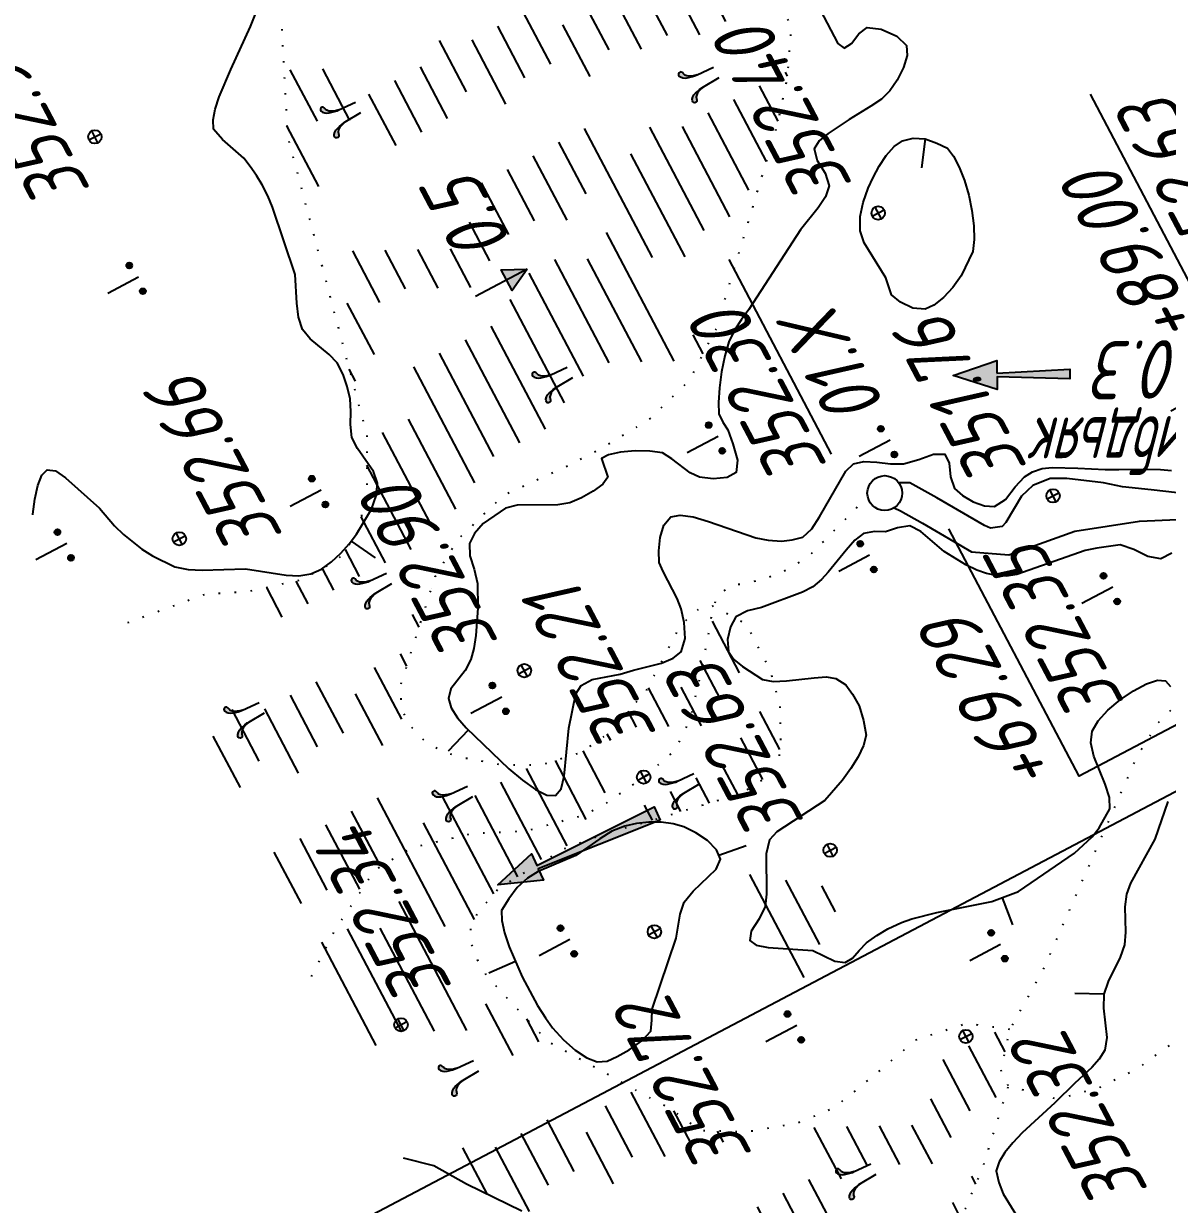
# Model space of a CAD drawing. Extents: x 1519150 to 1520806, y 2185741 to 2187019.
# Drawn here: x 1519217.6 to 1519296.1, y 2186746.4 to 2186827.5 of the extents above; entities that cross this region are included whole.
import ezdxf
from ezdxf.enums import TextEntityAlignment as Align

# ---------------------------------------------------------------- set-up
doc = ezdxf.new("R2010")
doc.units = 0
doc.linetypes.add('ИИDot', pattern=[1, 0, -1])
for name, color, linetype, lineweight in [('ИИ_БОЛОТО_025', 3, 'Continuous', 25), ('ИИ_ГЕОПУНКТ_025', 7, 'Continuous', 25), ('ИИ_ГИДРОГРАФИЯ_025', 3, 'Continuous', 25), ('ИИ_КОНТУР_025', 7, 'ИИDot', 25), ('ИИ_ОТМЕТКА_025', 7, 'Continuous', 25), ('ИИ_ПИКЕТАЖ_025', 7, 'Continuous', 25), ('ИИ_РАЗМЕР_025', 7, 'Continuous', 25), ('ИИ_РЕЛЬЕФ_025', 34, 'Continuous', 25), ('ИИ_ТЕКСТ_025', 7, 'Continuous', 25), ('ИИ_УГОДЬЯ_025', 7, 'Continuous', 25)]:
    doc.layers.add(name, color=color, linetype=linetype, lineweight=lineweight)
doc.styles.add('VNIPISIMPLEXCUR', font='simplex.shx', dxfattribs={"width": 0.8, "oblique": 15})
doc.dimstyles.new('ИИ-2000-м-dm$2', dxfattribs={"dimscale": 2, "dimtxt": 2.5, "dimasz": 2.5, "dimexe": 1.25, "dimexo": 0, "dimgap": 1, "dimtad": 2, "dimtoh": 1, "dimzin": 1, "dimdsep": 46, "dimtxsty": 'VNIPISIMPLEXCUR', "dimcen": 2.5, "dimaunit": 1, "dimazin": 0, "dimtfac": 1, "dimtmove": 1, "dimatfit": 2, "dimfxl": 1, "dimarcsym": 0})

# ---------------------------------------------------------------- blocks, each defined once
blk = doc.blocks.new('ИИ0523811')
at = {"linetype": 'Continuous', "lineweight": 25}
blk.add_hatch(color=0, dxfattribs=at).paths.add_polyline_path([(6, -0.2500000000000007), (1.5, -0.06250000000000017), (1.5, -0.5000000000000002), (0, 0), (1.5, 0.4999999999999998), (1.5, 0.06249999999999978), (6, 0.2499999999999993)])
at = {"color": 0, "linetype": 'Continuous', "lineweight": 25}
blk.add_lwpolyline([(6, -0.2500000000000007), (1.5, -0.06250000000000017), (1.5, -0.5000000000000002), (0, 0), (1.5, 0.4999999999999998), (1.5, 0.06249999999999978), (6, 0.2499999999999993)], close=True, dxfattribs=at)
blk = doc.blocks.new('ИИ05403')
at = {"linetype": 'Continuous', "lineweight": 25}
for points in [[(-0.3719088392116541, 1.104243413491141), (-0.4306105260804169, 1.161016916086846), (-0.4798441994880011, 1.183726317125126), (-0.5215034655360838, 1.187511217298173), (-0.5574819132791243, 1.17426406136525), (-0.5839923646082087, 1.138307515048564), (-0.5858859707098906, 1.08721135738517), (-0.5707371389436682, 1.060717056173841), (-0.5328650850989455, 1.036115210376295), (-0.476057004331866, 1.020975609684107), (-0.4211425126192358, 1.002051108818872), (-0.3643344318521553, 0.954739851328526), (-0.322675165804073, 0.896073893319038), (-0.2829095058576687, 0.8090211893389565), (-0.2507182532707636, 0.7087213400804719), (-0.2324430663398145, 0.6261047306790769), (-0.2355694385517691, 0.6879043838014546), (-0.2545054654741268, 0.7863117883006762), (-0.2772286875526238, 0.8790418478675857), (-0.3018455327800301, 0.9698794520207132), (-0.3283559670618868, 1.041792555308606)], [(0.4211425126192356, 1.002051108818872), (0.4760570043318644, 1.020975609684106), (0.5328650850989461, 1.036115210376295), (0.5707371389436685, 1.060717056173841), (0.5858859707098905, 1.08721135738517), (0.5839923646082088, 1.138307515048563), (0.5574819132791244, 1.17426406136525), (0.5215034655360838, 1.187511217298173), (0.4798441994880007, 1.183726317125126), (0.4306105260804167, 1.161016916086846), (0.3719088392116541, 1.10424341349114), (0.3283559670618868, 1.041792555308606), (0.3018455327800298, 0.9698794520207127), (0.2772286875526236, 0.8790418478675848), (0.2545054654741267, 0.7863117883006753), (0.235569438551769, 0.6879043838014544), (0.2324430663398145, 0.6261047306790771), (0.2507182532707635, 0.7087213400804713), (0.2829095058576688, 0.809021189338957), (0.322675165804073, 0.8960738933190379), (0.3643344318521551, 0.9547398513285258)]]:
    blk.add_hatch(color=0, dxfattribs=at).paths.add_polyline_path(points)
at = {"color": 0, "linetype": 'Continuous', "lineweight": 25}
for points in [[(-0.2324430663398145, 0.6261047306790772), (-0.2507182532707635, 0.7087213400804713), (-0.2829095058576687, 0.8090211893389567), (-0.322675165804073, 0.896073893319038), (-0.3643344318521553, 0.9547398513285261), (-0.4211425126192356, 1.002051108818872), (-0.4760570043318655, 1.020975609684106), (-0.5328650850989458, 1.036115210376295), (-0.5707371389436684, 1.060717056173841), (-0.5858859707098905, 1.08721135738517), (-0.5839923646082088, 1.138307515048563), (-0.5574819132791244, 1.17426406136525), (-0.5215034655360835, 1.187511217298173), (-0.4798441994880012, 1.183726317125126), (-0.4306105260804163, 1.161016916086846), (-0.3719088392116543, 1.104243413491141), (-0.3283559670618867, 1.041792555308606), (-0.30184553278003, 0.9698794520207132), (-0.2772286875526238, 0.8790418478675852), (-0.2545054654741268, 0.786311788300676), (-0.235569438551769, 0.6879043838014545), (-0.2324430663398145, 0.6261047306790772), (-0.2000000000000002, 0)], [(0.2324430663398145, 0.6261047306790772), (0.2507182532707635, 0.7087213400804713), (0.2829095058576687, 0.8090211893389567), (0.322675165804073, 0.896073893319038), (0.3643344318521553, 0.9547398513285261), (0.4211425126192356, 1.002051108818872), (0.4760570043318655, 1.020975609684106), (0.5328650850989458, 1.036115210376295), (0.5707371389436684, 1.060717056173841), (0.5858859707098905, 1.08721135738517), (0.5839923646082088, 1.138307515048563), (0.5574819132791244, 1.17426406136525), (0.5215034655360835, 1.187511217298173), (0.4798441994880012, 1.183726317125126), (0.4306105260804163, 1.161016916086846), (0.3719088392116543, 1.104243413491141), (0.3283559670618867, 1.041792555308606), (0.30184553278003, 0.9698794520207132), (0.2772286875526238, 0.8790418478675852), (0.2545054654741268, 0.786311788300676), (0.235569438551769, 0.6879043838014545), (0.2324430663398145, 0.6261047306790772), (0.2000000000000002, 0)]]:
    blk.add_lwpolyline(points, dxfattribs=at)
blk = doc.blocks.new('ИИ05407')
at = {"linetype": 'Continuous', "lineweight": 25}
h = blk.add_hatch(color=0, dxfattribs=at)
edge = h.paths.add_edge_path()
edge.add_arc((-0.4999999999999995, 0.1), 0.1, 0, 360)
h = blk.add_hatch(color=0, dxfattribs=at)
edge = h.paths.add_edge_path()
edge.add_arc((0.5000000000000007, 0.1), 0.1, 0, 360)
at = {"color": 0, "linetype": 'Continuous', "lineweight": 25}
blk.add_lwpolyline([(0, 0), (0, 1.2)], dxfattribs=at)
for centre in [(-0.4999999999999995, 0.1), (0.5000000000000007, 0.1)]:
    blk.add_circle(centre, 0.1, dxfattribs=at)
blk = doc.blocks.new('ИИ05468')
at = {"color": 0, "linetype": 'Continuous', "lineweight": 25, "flags": 128}
for points in [[(-2, 1), (2, 1)], [(-1.25, 0), (1.25, 0)], [(-0.5, -1), (0.5, -1)]]:
    blk.add_lwpolyline(points, dxfattribs=at)
blk = doc.blocks.new('ИИ053296')
at = {"color": 0, "linetype": 'Continuous', "lineweight": 25}
blk.add_lwpolyline([(0, 0), (1, 0)], dxfattribs=at)
blk = doc.blocks.new('PICKET')
at = {"color": 0, "linetype": 'Continuous', "lineweight": 25}
for p, q in [((-0.2299999999999898, 0), (0.2299999999999898, 0)), ((0, 0.2299999999999898), (0, -0.2299999999999898))]:
    blk.add_line(p, q, dxfattribs=at)
blk.add_circle((0, 0), 0.23, dxfattribs=at)
at = {"color": 0, "linetype": 'Continuous', "style": 'VNIPISIMPLEXCUR', "oblique": 15, "width": 0.8}
blk.add_attdef('OTMETKA', (1.25, 0.3000000000000114), '', height=2, dxfattribs=at)
at = {"color": 8, "linetype": 'Continuous', "style": 'VNIPISIMPLEXCUR', "oblique": 15, "width": 0.8, "flags": 1}
blk.add_attdef('NOMER', (1.25, -2.699999999999989), '', height=2, dxfattribs=at)
blk = doc.blocks.new('ИИ05466')
at = {"linetype": 'Continuous', "lineweight": 25}
blk.add_hatch(color=0, dxfattribs=at).paths.add_polyline_path([(0, 0), (-0.4000000000000057, 0.8000000000000114), (0.4000000000000057, 0.8000000000000114)])
at = {"color": 0, "linetype": 'Continuous', "lineweight": 25}
for points in [[(0, 0), (0, 2)], [(0, 0), (-0.4000000000000057, 0.8000000000000114), (0.4000000000000057, 0.8000000000000114), (0, 0)]]:
    blk.add_lwpolyline(points, dxfattribs=at)
at = {"color": 0, "linetype": 'Continuous', "style": 'VNIPISIMPLEXCUR', "oblique": 15, "width": 0.8}
blk.add_attdef('DEPTH', (1, 0), '', height=2, dxfattribs=at)
blk = doc.blocks.new('ИИ15002')
at = {"linetype": 'Continuous', "lineweight": 25}
h = blk.add_hatch(color=0, dxfattribs=at)
edge = h.paths.add_edge_path()
edge.add_arc((0, 0), 0.3, 0, 360)
at = {"color": 0, "linetype": 'Continuous', "lineweight": 25}
blk.add_circle((0, 0), 0.3, dxfattribs=at)
at = {"color": 0, "linetype": 'Continuous', "style": 'VNIPISIMPLEXCUR', "oblique": 15, "width": 0.8}
blk.add_attdef('STATIONING', (1, 1.3), '', height=2, rotation=90, dxfattribs=at)
at = {"color": 7, "linetype": 'Continuous', "style": 'VNIPISIMPLEXCUR', "oblique": 15, "width": 0.8}
blk.add_attdef('HEIGHT', text='', height=2, dxfattribs=at).set_placement((0, -1.3), align=Align.TOP_CENTER)
blk = doc.blocks.new('*D65')
at = {"layer": 'Defpoints', "color": 0, "transparency": 16777216}
for p in [(1519482.409112328, 2186840.189303848), (1519365.936511246, 2186752.536334131), (1519273.871336892, 2186671.02097655), (1519643.409471553, 2186205.467546553), (1519806.552888464, 2185895.815766321)]:
    blk.add_point(p, dxfattribs=at)
at = {"layer": 'ИИ_РАЗМЕР_025', "color": 0, "lineweight": -2, "transparency": 16777216}
for p, q in [((1519364.262754892, 2186762.998756795), (1519357.117982569, 2186776.561613698)), ((1519363.331283786, 2186753.390116534), (1519364.262754892, 2186762.998756795)), ((1519360.922335668, 2186741.637783609), (1519354.165083917, 2186754.46327834))]:
    blk.add_line(p, q, dxfattribs=at)
blk.add_arc((1519360.922335668, 2186741.637783609), 11.99668121645967, 58.24287084898428, 98.58949798204614, dxfattribs=at)
at = {"layer": 'ИИ_РАЗМЕР_025', "color": 0, "transparency": 16777216}
for points in [[(1519359.338653295, 2186752.866542662), (1519358.922510819, 2186754.133272001), (1519355.330394041, 2186752.251479905)], [(1519367.676897516, 2186752.3388314), (1519366.795953772, 2186751.337973819), (1519370.238998388, 2186749.195571378)]]:
    blk.add_solid(points, dxfattribs=at)
at = {"layer": 'ИИ_РАЗМЕР_025', "color": 0, "transparency": 16777216, "insert": (1519357.466049391, 2186768.646781611), "char_height": 4, "attachment_point": 5, "rotation": 117.77979618591188, "style": 'VNIPISIMPLEXCUR'}
blk.add_mtext("78°44'", dxfattribs=at)
blk = doc.blocks.new('*D66')
at = {"layer": 'Defpoints', "color": 0, "transparency": 16777216}
for p in [(1519297.9202522, 2186946.833631685), (1519482.409112327, 2186840.189303847), (1519385.294992009, 2186766.597031469), (1519273.871336892, 2186671.020976549), (1519823.889999998, 2185948.39)]:
    blk.add_point(p, dxfattribs=at)
at = {"layer": 'ИИ_РАЗМЕР_025', "color": 0, "lineweight": -2, "transparency": 16777216}
blk.add_arc((1519392.514684557, 2186767.265873321), 7.250607554596517, 149.8038292730427, 187.0253428711166, dxfattribs=at)
at = {"layer": 'ИИ_РАЗМЕР_025', "color": 0, "transparency": 16777216}
for points in [[(1519385.786563388, 2186771.393894142), (1519386.709283429, 2186770.431415309), (1519389.135359906, 2186773.680814849)], [(1519385.932013401, 2186766.639950971), (1519384.705013556, 2186766.118175963), (1519386.883838502, 2186762.698063932)]]:
    blk.add_solid(points, dxfattribs=at)
at = {"layer": 'ИИ_РАЗМЕР_025', "color": 0, "transparency": 16777216, "insert": (1519377.317446683, 2186774.536060864), "char_height": 4, "attachment_point": 5, "rotation": 117.77979618591188, "style": 'VNIPISIMPLEXCUR'}
blk.add_mtext("101°16'", dxfattribs=at)
blk = doc.blocks.new('ИИ052131')
at = {"color": 7, "linetype": 'Continuous', "style": 'VNIPISIMPLEXCUR', "oblique": 15, "width": 0.8}
for tag, p in [('HEIGHT', (1.299999999999954, 0.6999999999999887)), ('DATE', (1.299999999999954, -2.699999999999988))]:
    blk.add_attdef(tag, p, '', height=2, dxfattribs=at)
at = {"color": 0, "linetype": 'Continuous', "lineweight": 25}
blk.add_wipeout([(-0.5317131025297004, -0.28420657443316155), (-0.4660504322333888, -0.38247770519054325), (-0.3824777051904638, -0.46605043223343423), (-0.28420657443318437, -0.5317131025297117), (-0.17501354440514139, -0.5769423364839275), (-0.05909484201428343, -0.6000000000000455), (0.05909484201421416, -0.6000000000000796), (0.1750135444050038, -0.5769423364839275), (0.2842065744329787, -0.5317131025297117), (0.3824777051903263, -0.46605043223343423), (0.46605043223331954, -0.3824777051904751), (0.5317131025296993, -0.2842065744330251), (0.5769423364838469, -0.17501354440505024), (0.5999999999999991, -0.05909484201426052), (0.6000000000001354, 0.059094842014339344), (0.5769423364839151, 0.17501354440509487), (0.5317131025296993, 0.28420657443306974), (0.46605043223331954, 0.3824777051905197), (0.3824777051904627, 0.46605043223341047), (0.2842065744329787, 0.5317131025296882), (0.1750135444050038, 0.5769423364838355), (0.05909484201421416, 0.600000000000056), (-0.05909484201441987, 0.6000000000000218), (-0.1750135444050731, 0.5769423364839037), (-0.28420657443318437, 0.5317131025296882), (-0.3824777051906003, 0.46605043223341047), (-0.4660504322333888, 0.38247770519045154), (-0.5317131025298368, 0.28420657443303554), (-0.576942336483848, 0.1750135444050267), (-0.6000000000000684, 0.05909484201423698), (-0.6000000000001365, -0.05909484201432891), (-0.5769423364839844, -0.17501354440508443)], dxfattribs=at)
blk.add_circle((0, 0), 0.6, dxfattribs=at)
blk = doc.blocks.new('ИИ0523812')
at = {"linetype": 'Continuous', "lineweight": 25}
for points in [[(1.5, 0.0625), (4, 0.1666666666666572), (4, -0.1666666666666572), (1.5, -0.0625), (1.5, -0.5), (0, 0), (1.5, 0.5)], [(12.27440358218496, -0.25), (12.27440358218496, 0.25), (8.27440358218496, 0.1720476360492853), (8.27440358218496, -0.1720476360492853)]]:
    blk.add_hatch(color=0, dxfattribs=at).paths.add_polyline_path(points)
at = {"color": 0, "linetype": 'Continuous', "lineweight": 25}
for points in [[(1.5, 0.0625), (4, 0.1666666666666572), (4, -0.1666666666666572), (1.5, -0.0625), (1.5, -0.5), (0, 0), (1.5, 0.5)], [(12.27440358218496, -0.25), (12.27440358218496, 0.25), (8.27440358218496, 0.1720476360492853), (8.27440358218496, -0.1720476360492853)]]:
    blk.add_lwpolyline(points, close=True, dxfattribs=at)
at = {"color": 0, "linetype": 'Continuous', "style": 'VNIPISIMPLEXCUR', "oblique": 15, "width": 0.8}
blk.add_attdef('SPEED', text='', height=2, dxfattribs=at).set_placement((5.870856734816925, -0.04756520659509533), align=Align.MIDDLE)

msp = doc.modelspace()

# ---------------------------------------------------------------- hatches: boundary and pattern name
at = {"layer": 'ИИ_БОЛОТО_025'}
h = msp.add_hatch(dxfattribs=at)
h.set_pattern_fill('ИИ_БОЛОТО', color=256, scale=2, style=0, pattern_type=2)
h.set_pattern_definition([(117.7797961859118, (1533330.692441866, 2181764.337323902), (-30.08134288288093, -15.84653938128287), [9.999999999999998, -3, 4, -4.999999999999999, 4, -7.999999999999999]), (117.7797961859118, (1533328.45687642, 2181764.289919905), (-30.08134288288093, -15.84653938128287), [7.999999999999999, -3, 4.999999999999999, -4, 4.999999999999999, -8.999999999999998]), (117.7797961859118, (1533326.221310975, 2181764.242515909), (-30.08134288288093, -15.84653938128287), [7.999999999999999, -3, 4, -5.999999999999999, 4, -8.999999999999998]), (117.7797961859118, (1533324.451820217, 2181763.310366534), (-30.08134288288093, -15.84653938128287), [7.999999999999999, -3, 4, -4.999999999999999, 4, -9.999999999999998]), (117.7797961859118, (1533323.148404147, 2181761.493471779), (-30.08134288288093, -15.84653938128287), [7.999999999999999, -3, 3, -6.999999999999999, 4, -8.999999999999998]), (117.7797961859118, (1533321.844988077, 2181759.676577025), (-30.08134288288093, -15.84653938128287), [7.999999999999999, -3, 3, -7.999999999999999, 4, -7.999999999999999]), (117.7797961859118, (1533320.075497319, 2181758.744427649), (-30.08134288288093, -15.84653938128287), [7.999999999999999, -4, 3, -9.999999999999998, 4, -4.999999999999999]), (117.7797961859118, (1533318.306006561, 2181757.812278274), (-30.08134288288093, -15.84653938128287), [7.999999999999999, -4.999999999999999, 3, -9.999999999999998, 4, -4]), (117.7797961859118, (1533317.002590491, 2181755.99538352), (-30.08134288288093, -15.84653938128287), [8.999999999999998, -4.999999999999999, 4, -4.999999999999999, 7.999999999999999, -3]), (117.7797961859118, (1533315.699174421, 2181754.178488765), (-30.08134288288093, -15.84653938128287), [6.999999999999999, -4.999999999999999, 4, -4.999999999999999, 9.999999999999998, -3]), (117.7797961859118, (1533313.929683663, 2181753.24633939), (-30.08134288288093, -15.84653938128287), [6.999999999999999, -4, 4.999999999999999, -4.999999999999999, 8.999999999999998, -4]), (117.7797961859118, (1533312.626267593, 2181751.429444636), (-30.08134288288093, -15.84653938128287), [6.999999999999999, -4, 5.999999999999999, -4.999999999999999, 8.999999999999998, -3]), (117.7797961859118, (1533310.856776835, 2181750.497295261), (-30.08134288288093, -15.84653938128287), [4.999999999999999, -5.999999999999999, 5.999999999999999, -5.999999999999999, 6.999999999999999, -4]), (117.7797961859118, (1533309.087286077, 2181749.565145886), (-30.08134288288093, -15.84653938128287), [4, -5.999999999999999, 6.999999999999999, -5.999999999999999, 4.999999999999999, -5.999999999999999]), (117.7797961859118, (1533307.317795319, 2181748.63299651), (-30.08134288288093, -15.84653938128287), [3, -6.999999999999999, 7.999999999999999, -5.999999999999999, 4, -5.999999999999999]), (117.7797961859118, (1533305.548304562, 2181747.700847135), (-30.08134288288093, -15.84653938128287), [3, -5.999999999999999, 7.999999999999999, -5.999999999999999, 4, -6.999999999999999]), (117.7797961859118, (1533303.778813804, 2181746.768697759), (-30.08134288288093, -15.84653938128287), [4, -5.999999999999999, 9.999999999999998, -4.999999999999999, 4, -4.999999999999999])])
h.paths.add_polyline_path([(1519224.395918933, 2186786.21318794), (1519230.092360489, 2186788.304021419), (1519233.088180935, 2186788.485438118), (1519236.719484761, 2186789.301806591), (1519239.170613924, 2186790.662411818), (1519240.532348261, 2186792.476558792), (1519241.167831642, 2186795.379192615), (1519241.167831641, 2186799.188903261), (1519235.7225863, 2186819.730385032), (1519234.192337906, 2186847.734481465), (1519234.283117743, 2186851.45348376), (1519234.283117743, 2186853.449040762), (1519236.007983688, 2186857.893703182), (1519238.82224446, 2186859.345016758), (1519242.090416678, 2186859.889260184), (1519249.171452396, 2186859.345016758), (1519255.163105548, 2186859.979968533), (1519258.249705832, 2186859.979968533), (1519260.428495484, 2186859.435725108), (1519261.336318375, 2186857.712286483), (1519260.065363875, 2186855.353896085), (1519258.068146158, 2186852.995505686), (1519253.892151048, 2186850.45570526), (1519245.904726967, 2186843.784508772), (1519244.633772467, 2186840.881874949), (1519244.270640858, 2186837.979241125), (1519244.361420695, 2186834.260238829), (1519245.178463749, 2186830.994778279), (1519246.721770021, 2186829.543464703), (1519250.443853684, 2186828.454971182), (1519255.890803293, 2186829.452756353), (1519261.065413392, 2186830.904069929), (1519266.693922674, 2186830.904069929), (1519269.235843936, 2186829.81558308), (1519270.325226501, 2186827.185074304), (1519270.05288699, 2186823.828898733), (1519269.326623773, 2186820.382021485), (1519265.155434944, 2186806.55774082), (1519263.349597895, 2186803.021229285), (1519260.532480329, 2186800.278630954), (1519257.137505698, 2186798.257763409), (1519254.464858529, 2186796.886464243), (1519250.636484968, 2186795.154293014), (1519247.385968472, 2186792.050822619), (1519245.869059957, 2186789.524744858), (1519243.48199409, 2186782.036672886), (1519243.553892113, 2186780.599749095), (1519243.949380284, 2186779.486131822), (1519245.351538868, 2186777.977365844), (1519247.364891954, 2186777.151137333), (1519250.456837997, 2186776.576366483), (1519253.153308129, 2186776.576366483), (1519255.849766001, 2186777.438519423), (1519257.755259791, 2186778.767676598), (1519260.307921616, 2186781.60559308), (1519262.435019238, 2186785.678302568), (1519263.477650923, 2186787.007459743), (1519264.232653732, 2186787.438532878), (1519264.95055228, 2186787.475980429), (1519267.242488408, 2186786.229750893), (1519268.850090933, 2186783.11919568), (1519269.545113332, 2186780.708182831), (1519269.597001537, 2186778.478873543), (1519269.493225127, 2186777.130923587), (1519268.663026107, 2186775.782966962), (1519266.898851658, 2186774.642391358), (1519260.456548464, 2186772.697809021), (1519257.498969822, 2186771.868298277), (1519254.697043533, 2186770.831413184), (1519250.234731467, 2186768.135499932), (1519248.781873987, 2186766.424636526), (1519248.314892403, 2186765.491435272), (1519248.314892403, 2186764.402701587), (1519248.937538602, 2186762.795528692), (1519249.560184801, 2186761.914169358), (1519253.610444196, 2186757.591076273), (1519262.265462464, 2186752.832736842), (1519264.026852995, 2186751.48695754), (1519267.238810674, 2186751.383434439), (1519270.761591735, 2186752.004566043), (1519273.248259144, 2186753.039776037), (1519276.149380049, 2186755.420772342), (1519278.843280901, 2186757.698245544), (1519282.366061963, 2186758.83698565), (1519285.315683742, 2186758.426250104), (1519284.717296506, 2186755.636151132), (1519285.215950304, 2186754.540041073), (1519283.395533861, 2186748.740609904), (1519282.261092788, 2186746.113055939), (1519280.662572531, 2186744.515911446), (1519277.156128042, 2186743.279415874), (1519274.784124627, 2186743.124853052), (1519270.2792879, 2186741.321426233), (1519270.321106848, 2186742.491646556), (1519269.819158954, 2186743.536485629), (1519269.108049366, 2186744.330569212), (1519267.894978493, 2186744.70671296), (1519266.389108028, 2186744.581331711), (1519264.297611603, 2186744.330569212), (1519261.955134534, 2186744.372365298), (1519259.361676823, 2186744.288773126), (1519254.971691559, 2186744.585515524), (1519251.800910078, 2186745.948499619), (1519248.019087213, 2186747.819757476), (1519245.760274822, 2186749.073569971), (1519243.691166678, 2186749.590397314)])

# ---------------------------------------------------------------- linework, layer by layer
at = {"layer": 'ИИ_ГЕОПУНКТ_025'}
msp.add_lwpolyline([(1519333.319999998, 2186794.04), (1519228.31205716, 2186738.722905014), (1519246.51495298, 2186704.16851194)], dxfattribs=at)
at = {"layer": 'ИИ_ГИДРОГРАФИЯ_025', "flags": 128}
for points in [[(1519296.820326798, 2186795.261020013), (1519295.012606829, 2186795.462042546), (1519293.064037958, 2186795.682439804), (1519291.757694278, 2186795.951159234), (1519289.233252193, 2186796.245868581), (1519288.093721727, 2186796.245868581), (1519286.897017824, 2186795.756736991), (1519286.117780873, 2186795.033788736), (1519285.050859139, 2186793.222608597), (1519284.792968642, 2186792.947761175), (1519283.991919513, 2186792.839607624), (1519283.571372172, 2186793.016530148), (1519280.31194307, 2186794.90990246), (1519278.45901007, 2186795.951269216), (1519277.642435677, 2186795.960074265), (1519276.731028994, 2186795.243247566), (1519276.883186761, 2186794.457769884), (1519277.808827688, 2186794.027019311), (1519279.319661801, 2186793.173359783), (1519282.677642709, 2186791.222739635), (1519285.247204043, 2186791.006733513), (1519289.785155806, 2186792.624684945), (1519294.210144186, 2186793.320781795), (1519296.835570603, 2186793.423664502)], [(1519251.800910078, 2186745.948499619), (1519248.019087213, 2186747.819757476), (1519245.760274822, 2186749.073569971), (1519243.691166678, 2186749.590397314)]]:
    msp.add_lwpolyline(points, dxfattribs=at)
at = {"layer": 'ИИ_ГИДРОГРАФИЯ_025', "linetype": 'ИИDot', "flags": 128}
msp.add_lwpolyline([(1519276.731028994, 2186795.243247566), (1519275.906835506, 2186795.103885231), (1519275.222105465, 2186794.660471089), (1519271.677444109, 2186791.086268017), (1519270.200256382, 2186790.041786355), (1519268.92759719, 2186789.519538515), (1519267.404961653, 2186789.065416053), (1519266.245935376, 2186788.906473192), (1519265.336898835, 2186788.316106983), (1519264.95055228, 2186787.475980429), (1519264.211389314, 2186783.384603354), (1519263.322505676, 2186779.634406804), (1519262.27172928, 2186777.54392273), (1519260.172787662, 2186775.753692094), (1519257.613101128, 2186773.963468465), (1519256.1284816, 2186773.145073913), (1519252.078979972, 2186772.039481944), (1519248.39257876, 2186771.869487368), (1519244.212679144, 2186770.8883656), (1519241.703247658, 2186769.345442489), (1519238.917366545, 2186765.165301292), (1519237.23154291, 2186761.850900622)], dxfattribs=at)
at = {"layer": 'ИИ_КОНТУР_025', "flags": 128}
for points in [[(1519285.315683742, 2186758.426250104), (1519282.366061963, 2186758.83698565), (1519278.843280901, 2186757.698245544), (1519276.149380049, 2186755.420772342), (1519273.248259144, 2186753.039776037), (1519270.761591735, 2186752.004566043), (1519267.238810674, 2186751.383434439), (1519264.026852995, 2186751.48695754), (1519262.265462464, 2186752.832736842), (1519253.610444196, 2186757.591076273), (1519249.560184801, 2186761.914169358), (1519248.937538602, 2186762.795528692), (1519248.314892403, 2186764.402701587), (1519248.314892403, 2186765.491435272), (1519248.781873987, 2186766.424636526), (1519250.234731467, 2186768.135499932), (1519254.697043533, 2186770.831413184), (1519257.498969822, 2186771.868298277), (1519260.456548464, 2186772.697809021), (1519266.898851658, 2186774.642391358), (1519268.663026107, 2186775.782966962), (1519269.493225127, 2186777.130923587), (1519269.597001537, 2186778.478873543), (1519269.545113332, 2186780.708182831), (1519268.850090933, 2186783.11919568), (1519267.242488408, 2186786.229750893), (1519264.95055228, 2186787.475980429), (1519264.232653732, 2186787.438532878), (1519263.477650923, 2186787.007459743), (1519262.435019238, 2186785.678302568), (1519260.307921616, 2186781.60559308), (1519257.755259791, 2186778.767676598), (1519255.849766001, 2186777.438519423), (1519253.153308129, 2186776.576366483), (1519250.456837997, 2186776.576366483), (1519247.364891954, 2186777.151137333), (1519245.351538868, 2186777.977365844), (1519243.949380284, 2186779.486131822), (1519243.553892113, 2186780.599749095), (1519243.48199409, 2186782.036672886), (1519245.869059957, 2186789.524744858), (1519247.385968472, 2186792.050822619), (1519250.636484968, 2186795.154293014), (1519254.464858529, 2186796.886464243), (1519257.137505698, 2186798.257763409), (1519260.532480329, 2186800.278630954), (1519263.349597895, 2186803.021229285), (1519265.155434944, 2186806.55774082), (1519269.326623773, 2186820.382021485), (1519270.05288699, 2186823.828898733), (1519270.325226501, 2186827.185074304), (1519269.235843936, 2186829.81558308), (1519266.693922674, 2186830.904069929), (1519261.065413392, 2186830.904069929), (1519255.890803293, 2186829.452756353), (1519250.443853684, 2186828.454971182), (1519246.721770021, 2186829.543464703), (1519245.178463749, 2186830.994778279), (1519244.361420695, 2186834.260238829), (1519244.270640858, 2186837.979241125), (1519244.633772467, 2186840.881874949), (1519245.904726967, 2186843.784508772), (1519253.892151048, 2186850.45570526), (1519258.068146158, 2186852.995505686), (1519260.065363875, 2186855.353896085), (1519261.336318375, 2186857.712286483), (1519260.428495484, 2186859.435725108), (1519258.249705832, 2186859.979968533), (1519255.163105548, 2186859.979968533), (1519249.171452396, 2186859.345016758), (1519242.090416678, 2186859.889260184), (1519238.82224446, 2186859.345016758), (1519236.007983688, 2186857.893703182), (1519234.283117743, 2186853.449040762), (1519234.283117743, 2186851.45348376), (1519234.192337906, 2186847.734481465), (1519235.7225863, 2186819.730385032), (1519241.167831641, 2186799.188903261), (1519241.167831642, 2186795.379192615), (1519240.532348261, 2186792.476558792), (1519239.170613924, 2186790.662411818), (1519236.719484761, 2186789.301806591), (1519233.088180935, 2186788.485438118), (1519230.092360489, 2186788.304021419), (1519224.395918933, 2186786.21318794)], [(1519328.527351558, 2186797.334446462), (1519327.666052287, 2186787.428608711), (1519326.639486494, 2186787.249711109), (1519321.719794553, 2186785.267683813), (1519314.547449912, 2186781.196195621), (1519311.135409389, 2186778.104231358), (1519306.558772086, 2186772.775321518), (1519304.364649845, 2186767.89265007), (1519301.173206617, 2186762.611395057), (1519298.979084376, 2186759.42271252), (1519296.784962136, 2186757.728723609), (1519294.092172705, 2186755.735798776), (1519291.499116713, 2186754.440393429), (1519288.606873799, 2186753.643226299), (1519285.215950304, 2186754.540041073), (1519284.717296506, 2186755.636151132), (1519285.315683742, 2186758.426250104), (1519287.609539421, 2186762.511747414), (1519294.092172706, 2186777.259409401), (1519295.488427444, 2186779.451629521), (1519298.280950312, 2186782.241728493), (1519300.874006303, 2186783.736422117), (1519302.868661669, 2186785.031820456), (1519305.960371459, 2186787.522983505), (1519306.758238961, 2186789.316613052), (1519310.574994708, 2186794.220376)], [(1519270.2792879, 2186741.321426233), (1519274.784124627, 2186743.124853052), (1519277.156128042, 2186743.279415874), (1519280.662572531, 2186744.515911446), (1519282.261092788, 2186746.113055939), (1519283.395533861, 2186748.740609904), (1519285.215950304, 2186754.540041073)]]:
    msp.add_lwpolyline(points, dxfattribs=at)
at = {"layer": 'ИИ_ОТМЕТКА_025'}
msp.add_lwpolyline([(1519273.067565144, 2186797.926984708), (1519266.038182294, 2186811.270798816)], dxfattribs=at)
at = {"layer": 'ИИ_ПИКЕТАЖ_025', "color": 4}
for points, elevation in [([(1519322.381672851, 2186814.803311229), (1519299.353347623, 2186806.505393866), (1519290.859981356, 2186822.628274499)], 352.6299999999999), ([(1519331.441422343, 2186797.605946786), (1519290.07574842, 2186775.814938871), (1519281.133691105, 2186792.789565678)], 352.35)]:
    msp.add_lwpolyline(points, dxfattribs=dict(at, elevation=elevation))
at = {"layer": 'ИИ_РЕЛЬЕФ_025', "elevation": 352.4999999999999}
for points in [[(1519272.28859317, 2186828.424607666), (1519273.51304473, 2186826.111823342), (1519273.946841378, 2186825.787531035), (1519274.434382315, 2186826.101796208), (1519274.942658361, 2186826.777170168), (1519275.52273667, 2186827.201889833), (1519276.491167062, 2186827.08403512), (1519277.560010974, 2186826.615647167), (1519278.220305287, 2186825.963195561), (1519278.26033744, 2186825.289503529), (1519278.005133057, 2186824.453449213), (1519277.571976315, 2186823.595921129), (1519277.078151394, 2186822.857807787), (1519276.49458875, 2186822.281224675), (1519275.782059315, 2186821.798302525), (1519274.27962037, 2186820.888654802), (1519272.849116964, 2186819.926247809), (1519272.219235913, 2186819.428134928), (1519271.873923697, 2186818.873657432), (1519272.082249106, 2186818.07790951), (1519272.644687329, 2186817.212022382), (1519272.920736063, 2186816.335792505), (1519272.666622239, 2186815.589229379), (1519272.148438465, 2186814.833129557), (1519270.953628946, 2186813.315207895), (1519267.39628895, 2186807.85529882), (1519266.887360323, 2186807.160481505), (1519266.414816635, 2186806.431989721), (1519266.033235293, 2186805.619311765), (1519265.751765463, 2186804.671005386), (1519265.525724206, 2186803.576301157), (1519265.371581172, 2186802.462603902), (1519265.305806015, 2186801.457318453), (1519265.344868389, 2186800.687849639), (1519265.614005868, 2186800.114090931), (1519265.947071427, 2186799.594257143), (1519266.299950738, 2186798.634359072), (1519266.609372953, 2186797.504891913), (1519266.535098759, 2186796.67037076), (1519265.901554623, 2186796.321908708), (1519264.93854716, 2186796.226703893), (1519263.997438777, 2186796.330532382), (1519263.367936682, 2186796.641025294), (1519262.115253912, 2186797.587004673), (1519261.457566307, 2186797.998595015), (1519260.607748687, 2186798.120199724), (1519259.58752096, 2186798.13662021), (1519258.575417268, 2186798.054650514), (1519257.749971748, 2186797.881084676), (1519257.289718542, 2186797.622716737), (1519257.719940127, 2186796.35054498), (1519257.3644492, 2186795.866245285), (1519256.717826216, 2186795.375735561), (1519255.916621586, 2186794.932228349), (1519255.097385721, 2186794.588936185), (1519254.277933144, 2186794.43492105), (1519251.478122972, 2186794.416038906), (1519250.682435721, 2186794.208886186), (1519249.158493803, 2186793.157655981), (1519248.567515594, 2186792.478391303), (1519248.209810035, 2186791.778518101), (1519248.228232454, 2186790.936697152), (1519248.539239492, 2186790.035821432), (1519248.766445209, 2186789.031420011), (1519248.784032986, 2186787.346079431), (1519248.647411512, 2186785.470233249), (1519248.508603493, 2186784.589551122), (1519248.316040584, 2186783.815659272), (1519247.923592775, 2186783.072653955), (1519246.944053193, 2186781.80779567), (1519246.775913117, 2186781.157693733), (1519246.963312233, 2186780.497197018), (1519247.390925125, 2186779.814598241), (1519247.979797228, 2186779.12759009), (1519250.924846274, 2186776.325240617), (1519251.8461062, 2186775.552657878), (1519252.739081058, 2186774.912985575), (1519253.521763452, 2186774.520728955), (1519254.112145985, 2186774.490393261), (1519254.500611899, 2186774.954011634), (1519254.708977297, 2186775.82164394), (1519255.025329746, 2186779.117136168), (1519255.521255507, 2186781.461170653), (1519255.873349061, 2186782.040516561), (1519256.631003539, 2186782.446786821), (1519258.552152707, 2186782.820430753), (1519259.466262627, 2186783.091742779), (1519261.405493119, 2186783.579226549), (1519262.208592388, 2186783.905678859), (1519262.752666805, 2186784.360791829), (1519263.019401261, 2186785.277514671), (1519262.945946096, 2186786.36321366), (1519262.757700516, 2186787.309020551), (1519262.475857143, 2186788.01719232), (1519261.505985088, 2186789.862392541), (1519261.228713074, 2186790.485421198), (1519261.206257931, 2186791.283204601), (1519261.302764897, 2186792.206297855), (1519261.564547299, 2186793.049625074), (1519262.037918463, 2186793.608110374), (1519262.680665563, 2186793.737158388), (1519263.572330723, 2186793.607941205), (1519264.625829278, 2186793.304229263), (1519267.88647865, 2186792.18382927), (1519268.716464123, 2186792.019842679), (1519269.627574619, 2186791.947416347), (1519270.380218443, 2186792.028429711), (1519271.098846845, 2186792.228270368), (1519271.710375715, 2186792.798675987), (1519272.248281674, 2186793.62627117), (1519274.059280374, 2186796.751652054), (1519274.574293752, 2186797.255253438), (1519275.300181569, 2186797.410659011), (1519276.190740999, 2186797.358365419), (1519277.133264705, 2186797.251922588), (1519278.015045345, 2186797.244880441), (1519279.06793945, 2186797.546435964), (1519280.085847106, 2186797.920786791), (1519280.857529772, 2186797.918371681), (1519281.151094438, 2186797.300260351), (1519281.238416245, 2186796.366562516), (1519281.516852658, 2186795.56292286), (1519282.069241591, 2186795.072124596), (1519282.797148223, 2186794.64155846), (1519283.571120908, 2186794.360765351), (1519284.261707998, 2186794.31928617), (1519285.011032571, 2186794.81323123), (1519285.691393175, 2186795.666208384), (1519286.330505006, 2186796.359211408), (1519286.884462759, 2186796.712731327), (1519287.536686951, 2186796.926326554), (1519288.21819654, 2186796.998886085), (1519289.989556559, 2186796.957191403), (1519291.851658987, 2186796.873982558), (1519292.805285476, 2186796.873315163), (1519294.771852816, 2186796.894354497), (1519295.666164941, 2186796.87131298), (1519296.422076882, 2186796.796065174)], [(1519218.221206698, 2186793.743592563), (1519218.225782414, 2186793.800180306), (1519218.366246466, 2186794.828378221), (1519218.569186431, 2186795.760983067), (1519218.848552475, 2186796.473801435), (1519219.218294767, 2186796.842639918), (1519219.779895839, 2186796.765898122), (1519220.477971723, 2186796.296681424), (1519222.806156195, 2186794.216217211), (1519223.837929505, 2186792.998575169), (1519224.457581301, 2186792.400365476), (1519225.714052155, 2186791.406596426), (1519226.449691524, 2186790.947725611), (1519227.992879774, 2186790.186340651), (1519228.893735794, 2186790.010056979), (1519229.854834615, 2186789.96476243), (1519232.841404455, 2186790.053431565), (1519235.615992494, 2186789.605862232), (1519236.501404682, 2186789.560741136), (1519237.317778515, 2186789.697740232), (1519238.047351446, 2186790.035812738), (1519238.739845268, 2186790.527544754), (1519239.382219217, 2186791.123567604), (1519239.961432531, 2186791.774512614), (1519240.464444443, 2186792.431011111), (1519241.477295195, 2186794.140851021), (1519241.799868259, 2186795.050541857), (1519241.891694759, 2186795.925084133), (1519241.631292127, 2186796.732107651), (1519240.527129727, 2186798.296803379), (1519240.138358081, 2186799.0726064), (1519240.034146271, 2186799.964295229), (1519240.072414008, 2186800.850274005), (1519240.022474998, 2186801.717475), (1519239.821323092, 2186802.566819842), (1519239.532623067, 2186803.397527116), (1519239.117613161, 2186804.184397654), (1519238.585611306, 2186804.764573822), (1519237.265744815, 2186805.839307742), (1519236.75939651, 2186806.475751814), (1519236.483050984, 2186807.322012848), (1519236.369990082, 2186808.273608225), (1519236.241839055, 2186810.239999586), (1519234.698922937, 2186814.882308385), (1519234.361363634, 2186815.657627272), (1519233.975891885, 2186816.398990296), (1519233.580388332, 2186817.055239789), (1519233.162531521, 2186817.657536921), (1519232.709999998, 2186818.237042857), (1519231.266656256, 2186819.519495686), (1519230.64689733, 2186820.227307068), (1519230.622613156, 2186820.856450256), (1519230.7601094, 2186821.605252148), (1519231.02702998, 2186822.449781001), (1519231.819719811, 2186824.330292632), (1519233.170534977, 2186827.270718782), (1519233.534523808, 2186828.187042857)], [(1519296.438009681, 2186791.122585082), (1519295.693466149, 2186790.728118549), (1519294.796633498, 2186790.901799257), (1519293.83014215, 2186791.383125528), (1519292.882139978, 2186791.700385807), (1519291.280111426, 2186791.465773081), (1519290.483610218, 2186791.308419451), (1519285.787337813, 2186789.666260647), (1519285.078838014, 2186789.553788483), (1519284.372696065, 2186789.589918502), (1519283.707628449, 2186789.738777015), (1519283.044749952, 2186789.964485215), (1519282.29489156, 2186790.325149827), (1519280.800614781, 2186791.237452064), (1519279.211813288, 2186792.600069358), (1519278.440766811, 2186792.993132899), (1519277.599629978, 2186792.855355044), (1519276.769702244, 2186792.579231273), (1519276.025147524, 2186792.60633439), (1519275.271003067, 2186792.470316417), (1519274.67918305, 2186792.018106309), (1519274.073605049, 2186791.331873407), (1519272.854194259, 2186789.818993923), (1519272.38463704, 2186789.309254174), (1519271.799565783, 2186788.810383117), (1519271.078621965, 2186788.442835448), (1519268.273514174, 2186787.400624088), (1519267.308766276, 2186787.162999338), (1519266.500720048, 2186786.755275724), (1519266.126593908, 2186786.069291472), (1519265.931687145, 2186785.1887655), (1519266.007301728, 2186784.376032933), (1519266.366521649, 2186783.830444244), (1519266.966724187, 2186783.350276447), (1519268.323767162, 2186782.444284677), (1519269.073794959, 2186782.319617413), (1519269.973711088, 2186782.349629477), (1519271.880543549, 2186782.576743274), (1519272.716127485, 2186782.625370851), (1519273.358934962, 2186782.531729441), (1519274.046869797, 2186782.091330509), (1519274.519061329, 2186781.440652623), (1519274.98016314, 2186780.63379979), (1519275.267532375, 2186779.639478634), (1519275.461602828, 2186778.628273488), (1519275.271739392, 2186777.910462811), (1519274.903631926, 2186777.134236279), (1519274.405167891, 2186776.334419526), (1519273.824234746, 2186775.545838182), (1519272.606510968, 2186774.141684256), (1519269.311108068, 2186771.98642932), (1519268.804573321, 2186771.443919309), (1519268.57493761, 2186770.478715385), (1519268.614968093, 2186767.725796205), (1519268.521474577, 2186766.869536523), (1519268.099431769, 2186766.0131931), (1519267.565186227, 2186765.185670968), (1519267.455537418, 2186764.532746742), (1519267.907754285, 2186764.225035849), (1519268.721720927, 2186764.066079641), (1519271.783763322, 2186763.844219046), (1519273.310689431, 2186763.114750145), (1519274.003155019, 2186763.016474131), (1519274.517076354, 2186763.32423618), (1519274.970791544, 2186763.857956087), (1519275.48179379, 2186764.375220658), (1519276.17518853, 2186764.873012114), (1519276.947707778, 2186765.348075569), (1519277.878579922, 2186765.782774956), (1519278.599045738, 2186766.028039313), (1519280.315762392, 2186766.448270576), (1519284.080137725, 2186767.204376159), (1519285.919264471, 2186767.911433136), (1519289.768362114, 2186770.524048136), (1519290.978116677, 2186771.650056433), (1519291.44432286, 2186772.266293554), (1519292.18661111, 2186773.574444445), (1519292.153238801, 2186774.354219425), (1519291.867103232, 2186775.257262698), (1519291.089602428, 2186777.194566262), (1519290.874767253, 2186778.109532625), (1519290.960228935, 2186778.909179419), (1519291.377873363, 2186779.605082057), (1519292.056337912, 2186780.34102825), (1519292.899823082, 2186781.052689639), (1519293.812529374, 2186781.675737866), (1519294.698657291, 2186782.145844573), (1519295.462407332, 2186782.398681404), (1519296.007979998, 2186782.36992), (1519296.355392185, 2186781.969067362)], [(1519296.17271795, 2186774.077109199), (1519295.276139372, 2186771.496287774), (1519293.604460127, 2186768.478864259), (1519293.335551438, 2186767.719363777), (1519293.218743774, 2186766.850572403), (1519293.248491165, 2186765.106294188), (1519293.185063671, 2186764.245092436), (1519292.888667642, 2186763.39142157), (1519292.057963167, 2186761.717312188), (1519291.778920165, 2186760.84722854), (1519291.747067136, 2186759.882898625), (1519291.967523681, 2186757.885383635), (1519291.843295604, 2186757.014709432), (1519291.446181827, 2186756.381889693), (1519290.936764657, 2186755.810421195), (1519289.779764395, 2186754.742964119), (1519288.409025649, 2186753.385478231), (1519286.167556116, 2186751.329180271), (1519285.519259025, 2186750.654451152), (1519284.982178783, 2186749.99176351), (1519284.593387672, 2186749.345131169), (1519284.389957974, 2186748.718567956), (1519284.55361411, 2186747.93702455), (1519284.848044384, 2186747.151707473), (1519285.78199356, 2186745.672234012)]]:
    msp.add_lwpolyline(points, dxfattribs=at)
for points in [[(1519275.04410851, 2186813.241432459), (1519275.046093186, 2186814.221256819), (1519275.237857555, 2186815.203788499), (1519275.599256267, 2186816.173995525), (1519275.931993505, 2186816.90005166), (1519276.347624072, 2186817.68269124), (1519276.831478393, 2186818.427914976), (1519277.368886893, 2186819.041723574), (1519277.945179998, 2186819.430117742), (1519278.684701003, 2186819.605404282), (1519279.510917197, 2186819.561027001), (1519280.296864158, 2186819.264323852), (1519281.025657142, 2186818.924185714), (1519281.450707238, 2186818.383807337), (1519281.847456816, 2186817.625205236), (1519282.200406645, 2186816.70804229), (1519282.494057497, 2186815.691981381), (1519282.712910141, 2186814.636685388), (1519282.841465349, 2186813.601817192), (1519282.864223892, 2186812.647039673), (1519282.76568654, 2186811.832015714), (1519281.9804315, 2186810.155067832), (1519281.409616432, 2186809.348507971), (1519280.758405465, 2186808.662573107), (1519280.106624786, 2186808.150224704), (1519279.513688847, 2186807.873044319), (1519278.666414105, 2186807.950126618), (1519277.818086876, 2186808.347892675), (1519277.199413878, 2186808.847914279), (1519276.811202666, 2186810.024172077), (1519275.309724084, 2186812.434604366)], [(1519258.348626933, 2186756.578477377), (1519259.177945233, 2186757.038694727), (1519260.054994491, 2186757.657542414), (1519260.655550513, 2186758.318604275), (1519260.740725003, 2186759.069113997), (1519260.768417168, 2186759.828399951), (1519262.417164847, 2186764.696732945), (1519262.679091523, 2186766.354722922), (1519262.957947657, 2186767.17511876), (1519263.564462336, 2186767.932217263), (1519265.154994533, 2186769.42446456), (1519265.448233345, 2186770.117125302), (1519265.176212019, 2186770.758455948), (1519264.557767213, 2186771.393565912), (1519263.747328723, 2186771.927744303), (1519262.943429484, 2186772.347547725), (1519262.208228997, 2186772.552201079), (1519261.386147523, 2186772.649419315), (1519260.52535561, 2186772.648978108), (1519259.674023804, 2186772.560653131), (1519258.88032265, 2186772.394220059), (1519257.99330267, 2186772.033597497), (1519257.154508976, 2186771.513035807), (1519255.505857358, 2186770.375948952), (1519252.933430087, 2186769.274985003), (1519252.203353499, 2186768.813502362), (1519251.479903302, 2186768.164595219), (1519250.9234778, 2186767.395722551), (1519250.41620595, 2186766.594311806), (1519250.439455159, 2186765.908018271), (1519250.62033167, 2186765.065688188), (1519250.930393235, 2186764.111995643), (1519251.824302528, 2186762.049219519), (1519252.893645048, 2186760.077082599), (1519253.422998147, 2186759.236689059), (1519253.910882808, 2186758.552977583), (1519254.660984202, 2186757.708304444), (1519255.47197368, 2186757.00094012), (1519256.26760414, 2186756.483764433), (1519256.971628477, 2186756.209657203), (1519257.672533012, 2186756.260757376)]]:
    msp.add_lwpolyline(points, close=True, dxfattribs=at)

# ---------------------------------------------------------------- block references
at = {"layer": 'ИИ_БОЛОТО_025', "xscale": 2, "yscale": 2, "zscale": 2, "rotation": 117.7797222222222}
msp.add_blockref('ИИ05468', (1519271.105754974, 2186766.467308929), dxfattribs=at)
at = {"layer": 'ИИ_ГИДРОГРАФИЯ_025', "color": 7}
ref = msp.add_blockref('ИИ0523812', (1519281.437000324, 2186803.317854593), dxfattribs=dict(at, xscale=2, yscale=2, zscale=2, rotation=0.7184125674237514))
ref.add_attrib('SPEED', '0.3', dxfattribs={"layer": '0', "color": 0, "linetype": 'Continuous', "height": 3.999999999999996, "rotation": 180.7184125718193, "style": 'VNIPISIMPLEXCUR', "oblique": 14.99999999999995, "width": 0.8000000000000002}).set_placement((1519294.279358372, 2186803.715836176), align=Align.MIDDLE)
at = {"layer": 'ИИ_ГИДРОГРАФИЯ_025', "color": 7, "xscale": 1.999999999816608, "yscale": 1.999999999816608, "zscale": 1.999999999816608, "rotation": 24.12995392126033}
msp.add_blockref('ИИ0523811', (1519250.150450186, 2186768.353434137), dxfattribs=at)
at = {"layer": 'ИИ_ОТМЕТКА_025'}
ref = msp.add_blockref('PICKET', (1519316.058267642, 2186826.806502264, 352.2099999999999), dxfattribs=dict(at, xscale=2, yscale=2, zscale=2, rotation=117.7797222222222))
ref.add_attrib('OTMETKA', '352.21', (1519303.328289063, 2186832.302500181), dxfattribs={"layer": '0', "color": 0, "linetype": 'Continuous', "height": 4, "rotation": 117.7797222245429, "style": 'VNIPISIMPLEXCUR', "oblique": 14.99999999999995, "width": 0.8000000000000005})
ref = msp.add_blockref('PICKET', (1519222.489999998, 2186819.7, 352.98), dxfattribs=dict(at, xscale=2, yscale=2, zscale=2, rotation=117.7797222222222))
ref.add_attrib('OTMETKA', '352.98', (1519222.263848484, 2186816.049564287, 352.98), dxfattribs={"layer": '0', "color": 0, "linetype": 'Continuous', "height": 4, "rotation": 117.7797222245429, "style": 'VNIPISIMPLEXCUR', "oblique": 14.99999999999939, "width": 0.7999999999999998})
at = {"layer": 'ИИ_ОТМЕТКА_025', "xscale": 2, "yscale": 2, "rotation": 117.7797222222222}
for p, zscale, values in [((1519276.281878229, 2186814.47174567, 352.3999999999999), 2, {'OTMETKA': '352.40'}), ((1519288.283350187, 2186795.05864603, 354.2099999999999), 23, {'OTMETKA': '351.76'}), ((1519251.979999999, 2186783.0599, 352.8999999999999), 2, {'OTMETKA': '352.90'}), ((1519272.980589568, 2186770.73262622, 352.6299999999999), 2, {'OTMETKA': '352.63'})]:
    msp.add_blockref('PICKET', p, dxfattribs=dict(at, zscale=zscale)).add_auto_attribs(values)
at = {"layer": 'ИИ_ОТМЕТКА_025', "color": 7, "xscale": 1.999999999999999, "yscale": 1.999999999999999, "zscale": 1.999999999999999, "rotation": 117.7797222222222}
msp.add_blockref('ИИ05466', (1519252.177017464, 2186810.616172466), dxfattribs=at).add_auto_attribs({'DEPTH': '0.5'})
at = {"layer": 'ИИ_ОТМЕТКА_025'}
ref = msp.add_blockref('PICKET', (1519228.290473459, 2186792.10862528, 352.66), dxfattribs=dict(at, xscale=2, yscale=2, zscale=2, rotation=117.7797222222222))
ref.add_attrib('OTMETKA', '352.66', (1519235.478109385, 2186792.299520972, 352.66), dxfattribs={"layer": '0', "color": 0, "linetype": 'Continuous', "height": 4, "rotation": 117.7797222245429, "style": 'VNIPISIMPLEXCUR', "oblique": 15, "width": 0.8})
ref = msp.add_blockref('PICKET', (1519260.172787668, 2186775.7536921, 352.2099999999999), dxfattribs=dict(at, xscale=2, yscale=2, zscale=2, rotation=117.7797222222222))
ref.add_attrib('OTMETKA', '352.21', (1519261.15152826, 2186778.698518784, 352.2099999999999), dxfattribs={"layer": '0', "color": 0, "linetype": 'Continuous', "height": 4, "rotation": 117.7797222245429, "style": 'VNIPISIMPLEXCUR', "oblique": 15, "width": 0.8})
ref = msp.add_blockref('PICKET', (1519243.512829098, 2186758.75406963, 352.3399999999999), dxfattribs=dict(at, xscale=2, yscale=2, zscale=2, rotation=117.7797222222222))
ref.add_attrib('OTMETKA', '352.34', (1519247.109654496, 2186761.308496969, 352.3399999999999), dxfattribs={"layer": '0', "color": 0, "linetype": 'Continuous', "height": 4, "rotation": 117.7797222245429, "style": 'VNIPISIMPLEXCUR', "oblique": 14.99999999999939, "width": 0.7999999999999998})
ref = msp.add_blockref('PICKET', (1519260.909899998, 2186765.14, 352.72), dxfattribs=dict(at, xscale=2, yscale=2, zscale=2, rotation=117.7797222222222))
ref.add_attrib('OTMETKA', '352.72', (1519267.709764107, 2186749.828731454, 352.72), dxfattribs={"layer": '0', "color": 0, "linetype": 'Continuous', "height": 4, "rotation": 117.7797222245429, "style": 'VNIPISIMPLEXCUR', "oblique": 14.99999999999939, "width": 0.7999999999999998})
ref = msp.add_blockref('PICKET', (1519282.299999999, 2186757.95, 352.3199999999999), dxfattribs=dict(at, xscale=2, yscale=2, zscale=2, rotation=117.7797222222222))
ref.add_attrib('OTMETKA', '352.32', (1519294.896490458, 2186747.385853037, 352.3199999999999), dxfattribs={"layer": '0', "color": 0, "linetype": 'Continuous', "height": 4, "rotation": 117.7797222245429, "style": 'VNIPISIMPLEXCUR', "oblique": 14.99999999999939, "width": 0.7999999999999998})
at = {"layer": 'ИИ_ПИКЕТАЖ_025', "color": 4}
ref = msp.add_blockref('ИИ15002', (1519322.381672851, 2186814.803311229, 352.6299999999999), dxfattribs=dict(at, xscale=1.999999999999999, yscale=1.999999999999999, zscale=1.999999999999999, rotation=117.7797222222222))
ref.add_attrib('STATIONING', '+89.00', (1519298.436064997, 2186806.549029897, 352.6299999999999), dxfattribs={"layer": '0', "color": 0, "linetype": 'Continuous', "height": 3.999999999999998, "rotation": 117.7798502702582, "style": 'VNIPISIMPLEXCUR', "oblique": 14.99999999999995, "width": 0.8000000000000006})
ref.add_attrib('HEIGHT', '352.63', dxfattribs={"layer": '0', "color": 7, "linetype": 'Continuous', "height": 3.999999999999999, "rotation": 117.7797222245429, "style": 'VNIPISIMPLEXCUR', "oblique": 14.99999999999986, "width": 0.8000000000000002}).set_placement((1519295.731295246, 2186815.258620284, 352.6299999999999), align=Align.TOP_CENTER)
ref = msp.add_blockref('ИИ15002', (1519331.441422343, 2186797.605946786, 352.35), dxfattribs=dict(at, xscale=1.999999999999999, yscale=1.999999999999999, zscale=1.999999999999999, rotation=117.7797222222222))
ref.add_attrib('STATIONING', '+69.29', (1519288.687026654, 2186775.896148733, 352.35), dxfattribs={"layer": '0', "color": 0, "linetype": 'Continuous', "height": 3.999999999999998, "rotation": 117.7798502702582, "style": 'VNIPISIMPLEXCUR', "oblique": 14.99999999999995, "width": 0.8000000000000006})
ref.add_attrib('HEIGHT', '352.35', dxfattribs={"layer": '0', "color": 7, "linetype": 'Continuous', "height": 3.999999999999999, "rotation": 117.7797222245429, "style": 'VNIPISIMPLEXCUR', "oblique": 14.99999999999986, "width": 0.8000000000000002}).set_placement((1519286.745993521, 2186784.625143813, 352.35), align=Align.TOP_CENTER)
at = {"layer": 'ИИ_РЕЛЬЕФ_025'}
for p, xscale, yscale, zscale, rotation in [((1519279.510917197, 2186819.561027001, 352.4999999999999), 1.999999999999999, 1.999999999999999, 1.999999999999999, 262.8409998839576), ((1519240.096897428, 2186791.951312609, 352.4999999999999), 2, 2, 2, 325.2380462559119), ((1519248.133554821, 2186778.981282678, 352.4999999999999), 2, 2, 2, 226.4222789259118), ((1519265.326456158, 2186770.404233089, 352.4999999999999), 2, 2, 2, 18.82682455940042), ((1519284.788476246, 2186767.476698719, 352.4999999999999), 2, 2, 2, 291.0293833959118), ((1519251.371601592, 2186763.093867669, 352.4999999999999), 1.999999999999999, 1.999999999999999, 1.999999999999999, 203.4296197559118), ((1519291.778920164, 2186760.847228541, 352.4999999999999), 2, 2, 2, 178.3958708259119)]:
    msp.add_blockref('ИИ053296', p, dxfattribs=dict(at, xscale=xscale, yscale=yscale, zscale=zscale, rotation=rotation))
at = {"layer": 'ИИ_УГОДЬЯ_025', "rotation": 117.7797222222222}
for name, p, xscale, yscale, zscale in [('ИИ05403', (1519265.164574126, 2186824.127968526), 2, 2, 2), ('ИИ05403', (1519240.57697086, 2186821.715526703), 2, 2, 2), ('ИИ05407', (1519225.498134502, 2186810.075563991), 2, 2, 2), ('ИИ05403', (1519255.116219709, 2186803.533690574), 2, 2, 2), ('ИИ05407', (1519298.493402465, 2186801.979835574), 2, 2, 2), ('ИИ05407', (1519265.282500204, 2186799.124816896), 1.999999999999999, 1.999999999999999, 1.999999999999999), ('ИИ05407', (1519277.098318675, 2186798.875722724), 2, 2, 2), ('ИИ05407', (1519238.030184564, 2186795.445185612), 1.999999999999999, 1.999999999999999, 1.999999999999999), ('ИИ05407', (1519220.561449951, 2186791.776824475), 1.999999999999999, 1.999999999999999, 1.999999999999999), ('ИИ05407', (1519275.68982046, 2186790.980869377), 2, 2, 2), ('ИИ05403', (1519242.694139762, 2186789.38711244), 1.999999999999999, 1.999999999999999, 1.999999999999999), ('ИИ05407', (1519292.392496667, 2186788.78098677), 2, 2, 2), ('ИИ05407', (1519250.427407595, 2186781.246025006), 1.999999999999999, 1.999999999999999, 1.999999999999999), ('ИИ05403', (1519233.952414262, 2186780.524227531), 2, 2, 2), ('ИИ05403', (1519263.812574123, 2186775.639281189), 2, 2, 2), ('ИИ05403', (1519248.260479798, 2186774.778565633), 2, 2, 2), ('ИИ05407', (1519255.110912365, 2186764.596464474), 1.999999999999999, 1.999999999999999, 1.999999999999999), ('ИИ05407', (1519284.683177914, 2186764.269346682), 1.999999999999999, 1.999999999999999, 1.999999999999999), ('ИИ05407', (1519270.696184581, 2186758.700033959), 2, 2, 2), ('ИИ05403', (1519248.674388316, 2186755.944942771), 2, 2, 2), ('ИИ05403', (1519275.956365443, 2186748.844389099), 2, 2, 2)]:
    msp.add_blockref(name, p, dxfattribs=dict(at, xscale=xscale, yscale=yscale, zscale=zscale))

# ---------------------------------------------------------------- texts
at = {"layer": 'ИИ_ТЕКСТ_025', "color": 7, "style": 'VNIPISIMPLEXCUR', "oblique": 15, "width": 0.6}
msp.add_text('р. Эйибдьяк', height=4, rotation=180.7183066154478, dxfattribs=at).set_placement((1519306.251882853, 2186800.666767489))

# ---------------------------------------------------------------- dimensions: what is measured, and where the dimension line sits
at = {"layer": 'ИИ_РАЗМЕР_025'}
for base, line1, override, picture, middle in [((1519385.294992009, 2186766.597031469), ((1519823.889999998, 2185948.39), (1519297.920252201, 2186946.833631686)), {"dimtxt": 2, "dimasz": 2, "dimgap": 0.5, "dimtmove": 2}, '*D66', (1519377.317446683, 2186774.536060863)), ((1519365.936511246, 2186752.536334131), ((1519806.552888464, 2185895.815766321), (1519643.409471553, 2186205.467546553)), {"dimtxt": 2, "dimasz": 2, "dimgap": 0.5}, '*D65', (1519357.466049391, 2186768.646781611))]:
    dim = msp.add_angular_dim_2l(base=base, line1=line1, line2=((1519273.871336892, 2186671.02097655), (1519482.409112328, 2186840.189303848)), dimstyle='ИИ-2000-м-dm$2', override=override, dxfattribs=at)
    dim.commit()
    dim.dimension.update_dxf_attribs({"geometry": picture, "text_midpoint": middle, "dimtype": 162})

# ---------------------------------------------------------------- next in the draw order: block references
at = {"layer": 'ИИ_ОТМЕТКА_025', "color": 3}
ref = msp.add_blockref('ИИ052131', (1519276.731028998, 2186795.24324757, 352.3), dxfattribs=dict(at, xscale=1.999999999999999, yscale=1.999999999999999, zscale=1.999999999999999, rotation=117.7797222222222))
ref.add_attrib('HEIGHT', '352.30', (1519272.85403883, 2186797.113917795, 352.3), dxfattribs={"layer": '0', "color": 7, "linetype": 'Continuous', "height": 3.999999999999999, "rotation": 117.7797222245429, "style": 'VNIPISIMPLEXCUR', "oblique": 15, "width": 0.8})
ref.add_attrib('DATE', '01.X', (1519276.85535015, 2186801.148286311, 352.3), dxfattribs={"layer": '0', "color": 7, "linetype": 'Continuous', "height": 3.999999999999999, "rotation": 117.7797222245429, "style": 'VNIPISIMPLEXCUR', "oblique": 15, "width": 0.8})

doc.saveas('drawing.dxf')
